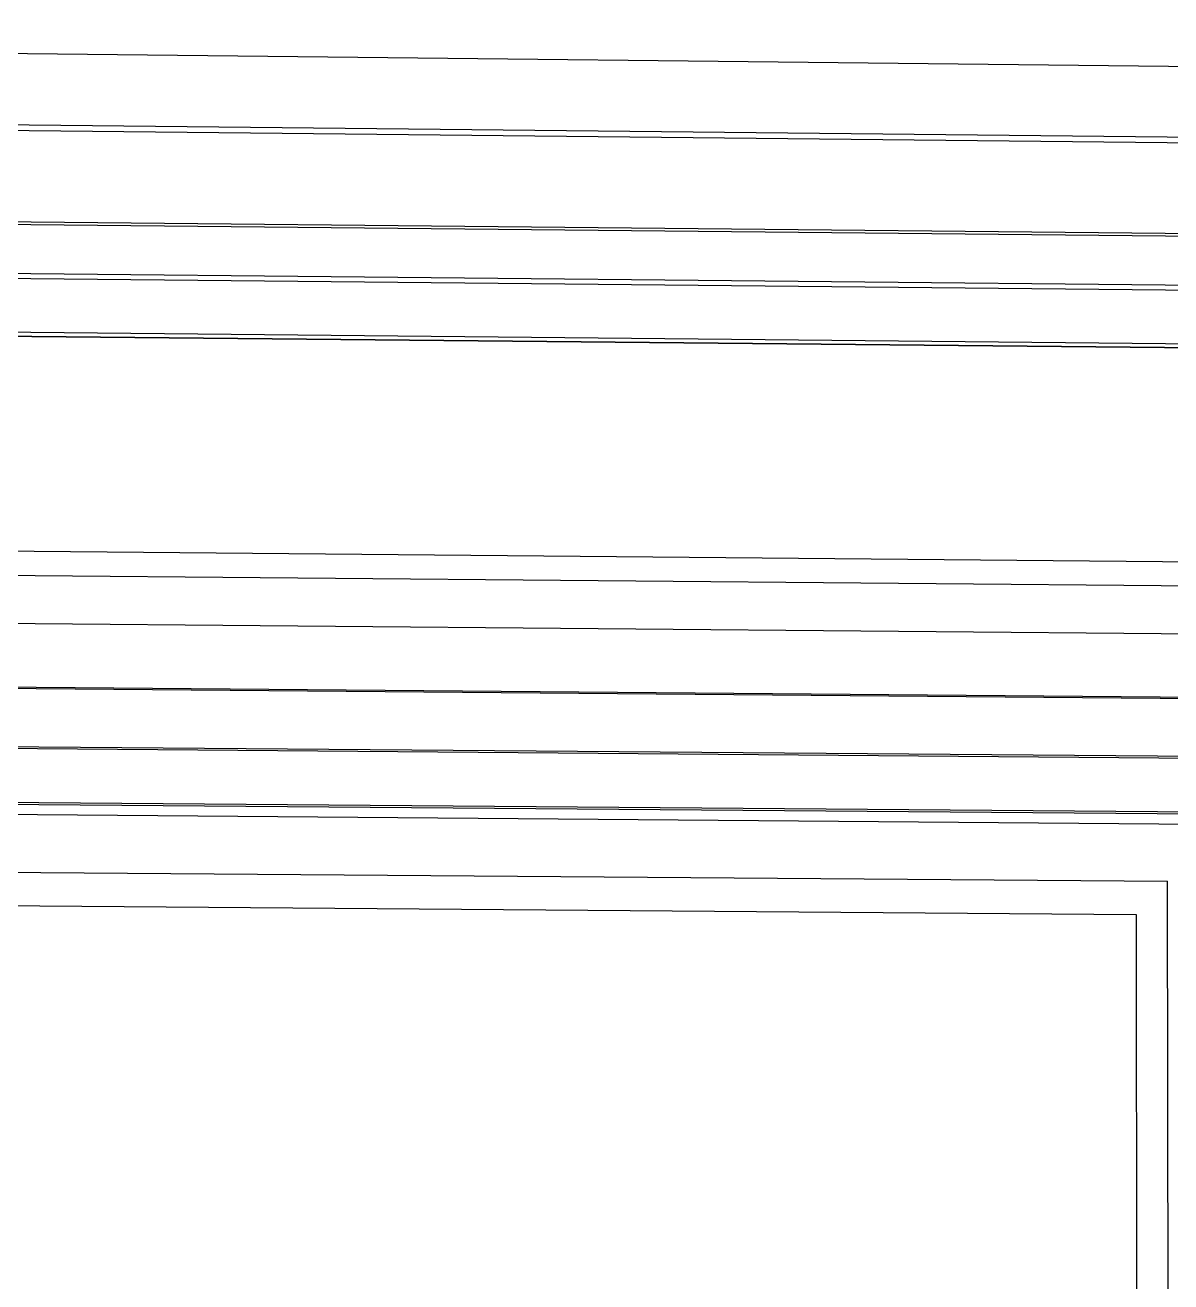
# Model space of a CAD drawing. Extents: x -106 to 80, y -44 to 65.
# Drawn here: x -18.76 to -7.21, y 25.17 to 37.84 of the extents above; entities that cross this region are included whole.
import ezdxf

# ---------------------------------------------------------------- set-up
doc = ezdxf.new("R2010")
doc.units = 0
doc.layers.get('0').update_dxf_attribs({"linetype": 'CONTINUOUS'})

msp = doc.modelspace()

# ---------------------------------------------------------------- linework, layer by layer
for p, q in [((-45.275, 37.836), (17.284, 37.158)), ((-45.271, 37.113), (17.283, 36.451)), ((-45.711, 37.058), (17.721, 36.388)), ((-46.385, 36.111), (18.397, 35.449)), ((-46.185, 36.136), (18.197, 35.477)), ((-46.382, 35.611), (18.396, 34.961)), ((-46.771, 35.564), (18.783, 34.907)), ((19.069, 34.327), (-46.867, 34.975)), ((18.782, 34.369), (-46.768, 35.013)), ((-46.367, 34.97), (19.069, 34.327)), ((18.218, 32.198), (-45.984, 32.778)), ((-45.983, 32.535), (18.217, 31.96)), ((-46.402, 32.049), (18.789, 31.477)), ((-46.398, 31.4), (18.787, 30.844)), ((-46.377, 31.387), (18.904, 30.83)), ((-46.373, 30.795), (18.902, 30.252)), ((-46.341, 30.776), (19.077, 30.232)), ((-20.816, 30.019), (-6.697, 29.904)), ((-20.806, 30), (-6.698, 29.886)), ((-20.748, 29.897), (-6.704, 29.783)), ((-20.346, 29.311), (-7.247, 29.208)), ((-7.236, 18.1), (-7.247, 29.208)), ((-20.143, 28.971), (-7.565, 28.873)), ((-7.565, 28.873), (-7.554, 18.651))]:
    msp.add_line(p, q)

doc.saveas('drawing.dxf')
